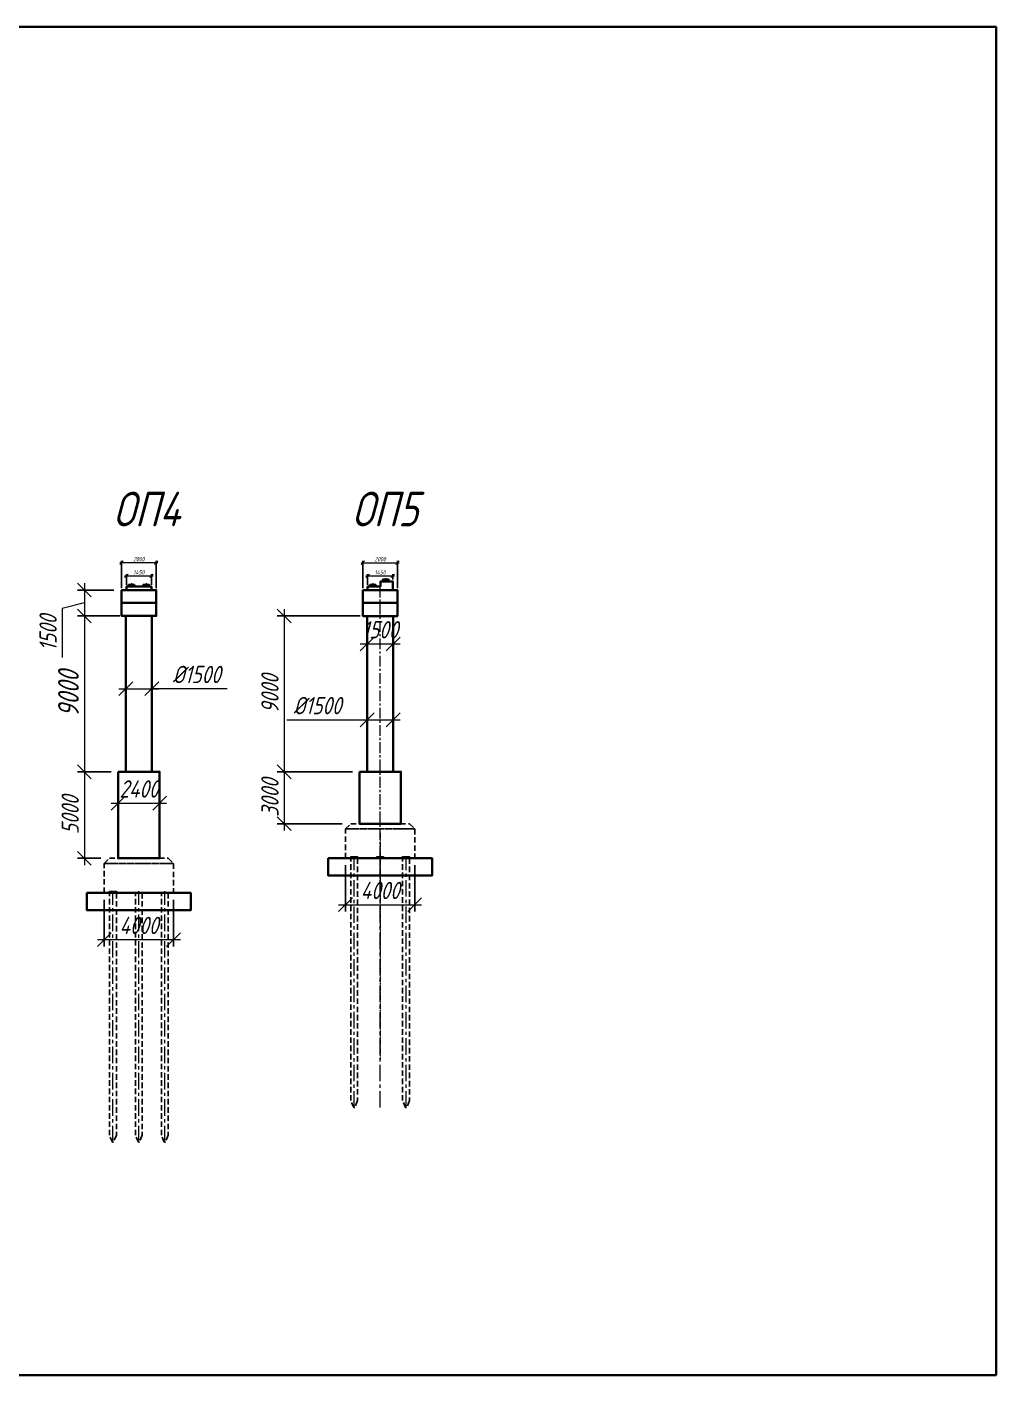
# Model space of a CAD drawing. Header units: millimetres. Extents: x 263685 to 14136308, y -2404013 to 2433772.
# Drawn here: x 6610532 to 6666552, y 129740 to 207624 of the extents above; entities that cross this region are included whole.
import ezdxf

# ---------------------------------------------------------------- set-up
doc = ezdxf.new("R2010")
doc.units = ezdxf.units.MM
for name, pattern in [('CENTER', [50.8, 31.75, -6.35, 6.35, -6.35]), ('невидимая', [9.525, 6.35, -3.175]), ('осевая', [2, 1.25, -0.25, 0.25, -0.25]), ('Штриховая', [3, 2, -1])]:
    doc.linetypes.add(name, pattern=pattern)
for name, color, linetype, lineweight in [('!!ТЕКСТ', 3, 'Continuous', 20), ('1-Бетон', 106, 'Continuous', 35), ('1-Оси', 1, 'CENTER', 20), ('ИС_Ось', 3, 'осевая', 18), ('ИС_ПС_Невид', 4, 'Штриховая', 18), ('ИС_Размер', 3, 'Continuous', 18)]:
    doc.layers.add(name, color=color, linetype=linetype, lineweight=lineweight)
doc.layers.add('ИС_Невидимая', color=4, linetype='невидимая')
doc.styles.add('0', font='isocpeur.ttf', dxfattribs={"width": 0.8, "oblique": 15})
doc.styles.add('ISOCPEUR', font='isocpeur.ttf', dxfattribs={"width": 0.8, "oblique": 15, "height": 2.5})
doc.dimstyles.new('М100', dxfattribs={"dimscale": 100, "dimtxt": 2.5, "dimasz": 2, "dimexe": 1, "dimexo": 1, "dimgap": 0.8, "dimtad": 1, "dimdec": 0, "dimzin": 0, "dimdsep": 46, "dimtxsty": '0', "dimblk": 'OBLIQUE', "dimcen": 0.09, "dimdle": 1, "dimclrd": 256, "dimclre": 256, "dimclrt": 256, "dimadec": 4, "dimazin": 0, "dimtfac": 1, "dimtdec": 0, "dimtmove": 1, "dimatfit": 2, "dimfxl": 1, "dimtolj": 1, "dimtzin": 0, "dimlwd": -1, "dimarcsym": 0})
doc.dimstyles.new('М400нов', dxfattribs={"dimscale": 400, "dimtxt": 2.5, "dimasz": 2, "dimexe": 1, "dimexo": 1, "dimgap": 0.8, "dimtad": 1, "dimdec": 0, "dimzin": 0, "dimdsep": 46, "dimtxsty": '0', "dimblk": 'OBLIQUE', "dimcen": 0.09, "dimdle": 1, "dimclrd": 256, "dimclre": 256, "dimclrt": 256, "dimadec": 4, "dimazin": 0, "dimtfac": 1, "dimtdec": 0, "dimtmove": 1, "dimatfit": 2, "dimfxl": 1, "dimtolj": 1, "dimtzin": 0, "dimlwd": -1, "dimarcsym": 0})

# ---------------------------------------------------------------- blocks, each defined once
blk = doc.blocks.new('_OBLIQUE')
at = {"color": 0, "linetype": 'ByBlock', "lineweight": -2}
blk.add_line((0.5, 0.5), (-0.5, -0.5), dxfattribs=at)
blk = doc.blocks.new('*D794')
at = {"layer": 'Defpoints', "color": 0, "linetype": 'Continuous', "transparency": 16777216}
for p in [(6616302, 173594), (6613851, 164594), (6615801, 164594)]:
    blk.add_point(p, dxfattribs=at)
at = {"layer": 'ИС_Размер', "transparency": 16777216}
blk.add_line((6613851, 173994), (6613851, 164194), dxfattribs=at)
at = {"layer": 'ИС_Размер', "lineweight": -2, "transparency": 16777216}
for p, q in [((6615902, 173594), (6613451, 173594)), ((6615401, 164594), (6613451, 164594))]:
    blk.add_line(p, q, dxfattribs=at)
at = {"layer": 'ИС_Размер', "linetype": 'Continuous', "transparency": 16777216, "xscale": 800, "yscale": 800, "zscale": 800}
for p, rotation in [((6613851, 173594), 90), ((6613851, 164594), 270)]:
    blk.add_blockref('_OBLIQUE', p, dxfattribs=dict(at, rotation=rotation))
at = {"layer": 'ИС_Размер', "linetype": 'Continuous', "transparency": 16777216, "insert": (6612931, 169094), "char_height": 1000, "attachment_point": 5, "rotation": 90, "style": '0'}
blk.add_mtext('\\A1;{\\H1.2x;9000}', dxfattribs=at)
blk = doc.blocks.new('*D724')
at = {"layer": 'Defpoints', "color": 0, "linetype": 'Continuous', "transparency": 16777216}
for p in [(6615801, 164594), (6613851, 159594), (6615202, 159594)]:
    blk.add_point(p, dxfattribs=at)
at = {"layer": 'ИС_Размер', "lineweight": -2, "transparency": 16777216}
for p, q in [((6615401, 164594), (6613451, 164594)), ((6614802, 159594), (6613451, 159594))]:
    blk.add_line(p, q, dxfattribs=at)
at = {"layer": 'ИС_Размер', "transparency": 16777216}
blk.add_line((6613851, 164994), (6613851, 159194), dxfattribs=at)
at = {"layer": 'ИС_Размер', "linetype": 'Continuous', "transparency": 16777216, "xscale": 800, "yscale": 800, "zscale": 800}
for p, rotation in [((6613851, 164594), 90), ((6613851, 159594), 270)]:
    blk.add_blockref('_OBLIQUE', p, dxfattribs=dict(at, rotation=rotation))
at = {"layer": 'ИС_Размер', "linetype": 'Continuous', "transparency": 16777216, "insert": (6613031, 162094), "char_height": 1000, "attachment_point": 5, "rotation": 90, "style": '0'}
blk.add_mtext('\\A1;5000', dxfattribs=at)
blk = doc.blocks.new('*D725')
at = {"layer": 'Defpoints', "color": 0, "linetype": 'Continuous', "transparency": 16777216}
for p in [(6617751, 169394), (6616251, 167651, 5778), (6617751, 167594, 5778)]:
    blk.add_point(p, dxfattribs=at)
at = {"layer": 'ИС_Размер', "lineweight": -2, "transparency": 16777216}
for p, q in [((6616251, 168051), (6616251, 169794)), ((6617751, 167994), (6617751, 169794))]:
    blk.add_line(p, q, dxfattribs=at)
at = {"layer": 'ИС_Размер', "transparency": 16777216}
for p, q in [((6615851, 169394), (6618151, 169394)), ((6622115, 169394), (6617751, 169394))]:
    blk.add_line(p, q, dxfattribs=at)
at = {"layer": 'ИС_Размер', "linetype": 'Continuous', "transparency": 16777216, "xscale": 800, "yscale": 800, "zscale": 800, "rotation": 180}
blk.add_blockref('_OBLIQUE', (6616251, 169394), dxfattribs=at)
at = {"layer": 'ИС_Размер', "linetype": 'Continuous', "transparency": 16777216, "xscale": 800, "yscale": 800, "zscale": 800}
blk.add_blockref('_OBLIQUE', (6617751, 169394), dxfattribs=at)
at = {"layer": 'ИС_Размер', "linetype": 'Continuous', "transparency": 16777216, "insert": (6620341, 170214), "char_height": 1000, "attachment_point": 5, "style": '0'}
blk.add_mtext('\\A1;%%C1500', dxfattribs=at)
blk = doc.blocks.new('*D726')
at = {"layer": 'Defpoints', "color": 0, "linetype": 'Continuous', "transparency": 16777216}
for p in [(6615801, 163179), (6618201, 163248), (6618201, 162779)]:
    blk.add_point(p, dxfattribs=at)
at = {"layer": 'ИС_Размер', "transparency": 16777216}
blk.add_line((6615401, 162779), (6618601, 162779), dxfattribs=at)
at = {"layer": 'ИС_Размер', "lineweight": -2, "transparency": 16777216}
for p, q in [((6615801, 162779), (6615801, 162379)), ((6618201, 162848), (6618201, 162379))]:
    blk.add_line(p, q, dxfattribs=at)
at = {"layer": 'ИС_Размер', "linetype": 'Continuous', "transparency": 16777216, "xscale": 800, "yscale": 800, "zscale": 800, "rotation": 180}
blk.add_blockref('_OBLIQUE', (6615801, 162779), dxfattribs=at)
at = {"layer": 'ИС_Размер', "linetype": 'Continuous', "transparency": 16777216, "xscale": 800, "yscale": 800, "zscale": 800}
blk.add_blockref('_OBLIQUE', (6618201, 162779), dxfattribs=at)
at = {"layer": 'ИС_Размер', "linetype": 'Continuous', "transparency": 16777216, "insert": (6617002, 163599), "char_height": 1000, "attachment_point": 5, "style": '0'}
blk.add_mtext('\\A1;2400', dxfattribs=at)
blk = doc.blocks.new('*D727')
at = {"layer": 'Defpoints', "color": 0, "linetype": 'Continuous', "transparency": 16777216}
for p in [(6615951, 175094), (6613851, 173594), (6616251, 173594)]:
    blk.add_point(p, dxfattribs=at)
at = {"layer": 'ИС_Размер', "transparency": 16777216}
for p, q in [((6613851, 175494), (6613851, 173194)), ((6613851, 174344), (6612574, 174024)), ((6612574, 174024), (6612574, 171196))]:
    blk.add_line(p, q, dxfattribs=at)
at = {"layer": 'ИС_Размер', "lineweight": -2, "transparency": 16777216}
for p, q in [((6615551, 175094), (6613451, 175094)), ((6615851, 173594), (6613451, 173594))]:
    blk.add_line(p, q, dxfattribs=at)
at = {"layer": 'ИС_Размер', "linetype": 'Continuous', "transparency": 16777216, "xscale": 800, "yscale": 800, "zscale": 800}
for p, rotation in [((6613851, 175094), 90), ((6613851, 173594), 270)]:
    blk.add_blockref('_OBLIQUE', p, dxfattribs=dict(at, rotation=rotation))
at = {"layer": 'ИС_Размер', "linetype": 'Continuous', "transparency": 16777216, "insert": (6611754, 172610), "char_height": 1000, "attachment_point": 5, "rotation": 90, "style": '0'}
blk.add_mtext('\\A1;1500', dxfattribs=at)
blk = doc.blocks.new('*D728')
at = {"layer": 'Defpoints', "color": 0, "linetype": 'Continuous', "transparency": 16777216}
for p in [(6615002, 157594), (6619002, 157594), (6619002, 154895)]:
    blk.add_point(p, dxfattribs=at)
at = {"layer": 'ИС_Размер', "lineweight": -2, "transparency": 16777216}
for p, q in [((6615002, 157194), (6615002, 154495)), ((6619002, 157194), (6619002, 154495))]:
    blk.add_line(p, q, dxfattribs=at)
at = {"layer": 'ИС_Размер', "transparency": 16777216}
blk.add_line((6614602, 154895), (6619402, 154895), dxfattribs=at)
at = {"layer": 'ИС_Размер', "linetype": 'Continuous', "transparency": 16777216, "xscale": 800, "yscale": 800, "zscale": 800, "rotation": 180}
blk.add_blockref('_OBLIQUE', (6615002, 154895), dxfattribs=at)
at = {"layer": 'ИС_Размер', "linetype": 'Continuous', "transparency": 16777216, "xscale": 800, "yscale": 800, "zscale": 800}
blk.add_blockref('_OBLIQUE', (6619002, 154895), dxfattribs=at)
at = {"layer": 'ИС_Размер', "linetype": 'Continuous', "transparency": 16777216, "insert": (6617002, 155715), "char_height": 1000, "attachment_point": 5, "style": '0'}
blk.add_mtext('\\A1;4000', dxfattribs=at)
blk = doc.blocks.new('*D729')
at = {"layer": 'Defpoints', "color": 0, "linetype": 'Continuous', "transparency": 16777216}
for p in [(6630199, 167594, 5778), (6631699, 167594, 5778), (6631699, 167594)]:
    blk.add_point(p, dxfattribs=at)
at = {"layer": 'ИС_Размер', "transparency": 16777216}
for p, q in [((6625547, 167594), (6630199, 167594)), ((6629799, 167594), (6632099, 167594))]:
    blk.add_line(p, q, dxfattribs=at)
at = {"layer": 'ИС_Размер', "lineweight": -2, "transparency": 16777216}
blk.add_line((6631699, 167994), (6631699, 167994), dxfattribs=at)
at = {"layer": 'ИС_Размер', "linetype": 'Continuous', "transparency": 16777216, "xscale": 800, "yscale": 800, "zscale": 800, "rotation": 180}
blk.add_blockref('_OBLIQUE', (6630199, 167594), dxfattribs=at)
at = {"layer": 'ИС_Размер', "linetype": 'Continuous', "transparency": 16777216, "xscale": 800, "yscale": 800, "zscale": 800}
blk.add_blockref('_OBLIQUE', (6631699, 167594), dxfattribs=at)
at = {"layer": 'ИС_Размер', "linetype": 'Continuous', "transparency": 16777216, "insert": (6627321, 168414), "char_height": 1000, "attachment_point": 5, "style": '0'}
blk.add_mtext('\\A1;%%C1500', dxfattribs=at)
blk = doc.blocks.new('*D730')
at = {"layer": 'Defpoints', "color": 0, "linetype": 'Continuous', "transparency": 16777216}
for p in [(6630198, 173594, 5778), (6631698, 173594, 5778), (6631698, 171976)]:
    blk.add_point(p, dxfattribs=at)
at = {"layer": 'ИС_Размер', "lineweight": -2, "transparency": 16777216}
for p, q in [((6630198, 173194), (6630198, 171576)), ((6631698, 173194), (6631698, 171576))]:
    blk.add_line(p, q, dxfattribs=at)
at = {"layer": 'ИС_Размер', "transparency": 16777216}
blk.add_line((6629798, 171976), (6632098, 171976), dxfattribs=at)
at = {"layer": 'ИС_Размер', "linetype": 'Continuous', "transparency": 16777216, "xscale": 800, "yscale": 800, "zscale": 800, "rotation": 180}
blk.add_blockref('_OBLIQUE', (6630198, 171976), dxfattribs=at)
at = {"layer": 'ИС_Размер', "linetype": 'Continuous', "transparency": 16777216, "xscale": 800, "yscale": 800, "zscale": 800}
blk.add_blockref('_OBLIQUE', (6631698, 171976), dxfattribs=at)
at = {"layer": 'ИС_Размер', "linetype": 'Continuous', "transparency": 16777216, "insert": (6630948, 172796), "char_height": 1000, "attachment_point": 5, "style": '0'}
blk.add_mtext('\\A1;1500', dxfattribs=at)
blk = doc.blocks.new('*D731')
at = {"layer": 'Defpoints', "color": 0, "linetype": 'Continuous', "transparency": 16777216}
for p in [(6630198, 173594), (6625399, 164594), (6629747, 164594)]:
    blk.add_point(p, dxfattribs=at)
at = {"layer": 'ИС_Размер', "transparency": 16777216}
blk.add_line((6625399, 173994), (6625399, 164194), dxfattribs=at)
at = {"layer": 'ИС_Размер', "lineweight": -2, "transparency": 16777216}
for p, q in [((6629798, 173594), (6624999, 173594)), ((6629347, 164594), (6624999, 164594))]:
    blk.add_line(p, q, dxfattribs=at)
at = {"layer": 'ИС_Размер', "linetype": 'Continuous', "transparency": 16777216, "xscale": 800, "yscale": 800, "zscale": 800}
for p, rotation in [((6625399, 173594), 90), ((6625399, 164594), 270)]:
    blk.add_blockref('_OBLIQUE', p, dxfattribs=dict(at, rotation=rotation))
at = {"layer": 'ИС_Размер', "linetype": 'Continuous', "transparency": 16777216, "insert": (6624579, 169094), "char_height": 1000, "attachment_point": 5, "rotation": 90, "style": '0'}
blk.add_mtext('\\A1;9000', dxfattribs=at)
blk = doc.blocks.new('*D732')
at = {"layer": 'Defpoints', "color": 0, "linetype": 'Continuous', "transparency": 16777216}
for p in [(6628948, 159594), (6632948, 159594), (6632948, 156915)]:
    blk.add_point(p, dxfattribs=at)
at = {"layer": 'ИС_Размер', "lineweight": -2, "transparency": 16777216}
for p, q in [((6628948, 159194), (6628948, 156515)), ((6632948, 159194), (6632948, 156515))]:
    blk.add_line(p, q, dxfattribs=at)
at = {"layer": 'ИС_Размер', "transparency": 16777216}
blk.add_line((6628548, 156915), (6633348, 156915), dxfattribs=at)
at = {"layer": 'ИС_Размер', "linetype": 'Continuous', "transparency": 16777216, "xscale": 800, "yscale": 800, "zscale": 800, "rotation": 180}
blk.add_blockref('_OBLIQUE', (6628948, 156915), dxfattribs=at)
at = {"layer": 'ИС_Размер', "linetype": 'Continuous', "transparency": 16777216, "xscale": 800, "yscale": 800, "zscale": 800}
blk.add_blockref('_OBLIQUE', (6632948, 156915), dxfattribs=at)
at = {"layer": 'ИС_Размер', "linetype": 'Continuous', "transparency": 16777216, "insert": (6630948, 157735), "char_height": 1000, "attachment_point": 5, "style": '0'}
blk.add_mtext('\\A1;4000', dxfattribs=at)
blk = doc.blocks.new('*D733')
at = {"layer": 'Defpoints', "color": 0, "linetype": 'Continuous', "transparency": 16777216}
for p in [(6629747, 164594), (6625399, 161594), (6629148, 161594)]:
    blk.add_point(p, dxfattribs=at)
at = {"layer": 'ИС_Размер', "lineweight": -2, "transparency": 16777216}
for p, q in [((6629347, 164594), (6624999, 164594)), ((6628748, 161594), (6624999, 161594))]:
    blk.add_line(p, q, dxfattribs=at)
at = {"layer": 'ИС_Размер', "transparency": 16777216}
blk.add_line((6625399, 164994), (6625399, 161194), dxfattribs=at)
at = {"layer": 'ИС_Размер', "linetype": 'Continuous', "transparency": 16777216, "xscale": 800, "yscale": 800, "zscale": 800}
for p, rotation in [((6625399, 164594), 90), ((6625399, 161594), 270)]:
    blk.add_blockref('_OBLIQUE', p, dxfattribs=dict(at, rotation=rotation))
at = {"layer": 'ИС_Размер', "linetype": 'Continuous', "transparency": 16777216, "insert": (6624579, 163094), "char_height": 1000, "attachment_point": 5, "rotation": 90, "style": '0'}
blk.add_mtext('\\A1;3000', dxfattribs=at)
blk = doc.blocks.new('*D741')
at = {"layer": 'Defpoints', "color": 0, "linetype": 'Continuous', "transparency": 16777216}
for p in [(6618002, 176675), (6616002, 175094), (6618002, 175094)]:
    blk.add_point(p, dxfattribs=at)
at = {"layer": 'ИС_Размер', "transparency": 16777216}
blk.add_line((6615902, 176675), (6618102, 176675), dxfattribs=at)
at = {"layer": 'ИС_Размер', "lineweight": -2, "transparency": 16777216}
for p, q in [((6616002, 175194), (6616002, 176775)), ((6618002, 175194), (6618002, 176775))]:
    blk.add_line(p, q, dxfattribs=at)
at = {"layer": 'ИС_Размер', "linetype": 'Continuous', "transparency": 16777216, "xscale": 200, "yscale": 200, "zscale": 200, "rotation": 180}
blk.add_blockref('_OBLIQUE', (6616002, 176675), dxfattribs=at)
at = {"layer": 'ИС_Размер', "linetype": 'Continuous', "transparency": 16777216, "xscale": 200, "yscale": 200, "zscale": 200}
blk.add_blockref('_OBLIQUE', (6618002, 176675), dxfattribs=at)
at = {"layer": 'ИС_Размер', "linetype": 'Continuous', "transparency": 16777216, "insert": (6617002, 176880), "char_height": 250, "attachment_point": 5, "style": '0'}
blk.add_mtext('\\A1;2000', dxfattribs=at)
blk = doc.blocks.new('*D742')
at = {"layer": 'Defpoints', "color": 0, "linetype": 'Continuous', "transparency": 16777216}
for p in [(6616278, 175295), (6617728, 175911), (6617728, 175295)]:
    blk.add_point(p, dxfattribs=at)
at = {"layer": 'ИС_Размер', "transparency": 16777216}
blk.add_line((6616178, 175911), (6617828, 175911), dxfattribs=at)
at = {"layer": 'ИС_Размер', "lineweight": -2, "transparency": 16777216}
for p, q in [((6616278, 175395), (6616278, 176011)), ((6617728, 175395), (6617728, 176011))]:
    blk.add_line(p, q, dxfattribs=at)
at = {"layer": 'ИС_Размер', "linetype": 'Continuous', "transparency": 16777216, "xscale": 200, "yscale": 200, "zscale": 200, "rotation": 180}
blk.add_blockref('_OBLIQUE', (6616278, 175911), dxfattribs=at)
at = {"layer": 'ИС_Размер', "linetype": 'Continuous', "transparency": 16777216, "xscale": 200, "yscale": 200, "zscale": 200}
blk.add_blockref('_OBLIQUE', (6617728, 175911), dxfattribs=at)
at = {"layer": 'ИС_Размер', "linetype": 'Continuous', "transparency": 16777216, "insert": (6617003, 176116), "char_height": 250, "attachment_point": 5, "style": '0'}
blk.add_mtext('\\A1;1450', dxfattribs=at)
blk = doc.blocks.new('*D743')
at = {"layer": 'Defpoints', "color": 0, "linetype": 'Continuous', "transparency": 16777216}
for p in [(6631948, 176673), (6629948, 175093), (6631948, 175093)]:
    blk.add_point(p, dxfattribs=at)
at = {"layer": 'ИС_Размер', "transparency": 16777216}
blk.add_line((6629848, 176673), (6632048, 176673), dxfattribs=at)
at = {"layer": 'ИС_Размер', "lineweight": -2, "transparency": 16777216}
for p, q in [((6629948, 175193), (6629948, 176773)), ((6631948, 175193), (6631948, 176773))]:
    blk.add_line(p, q, dxfattribs=at)
at = {"layer": 'ИС_Размер', "linetype": 'Continuous', "transparency": 16777216, "xscale": 200, "yscale": 200, "zscale": 200, "rotation": 180}
blk.add_blockref('_OBLIQUE', (6629948, 176673), dxfattribs=at)
at = {"layer": 'ИС_Размер', "linetype": 'Continuous', "transparency": 16777216, "xscale": 200, "yscale": 200, "zscale": 200}
blk.add_blockref('_OBLIQUE', (6631948, 176673), dxfattribs=at)
at = {"layer": 'ИС_Размер', "linetype": 'Continuous', "transparency": 16777216, "insert": (6630948, 176878), "char_height": 250, "attachment_point": 5, "style": '0'}
blk.add_mtext('\\A1;2000', dxfattribs=at)
blk = doc.blocks.new('*D744')
at = {"layer": 'Defpoints', "color": 0, "linetype": 'Continuous', "transparency": 16777216}
for p in [(6630224, 175293), (6631674, 175909), (6631674, 175594)]:
    blk.add_point(p, dxfattribs=at)
at = {"layer": 'ИС_Размер', "transparency": 16777216}
blk.add_line((6630124, 175909), (6631774, 175909), dxfattribs=at)
at = {"layer": 'ИС_Размер', "lineweight": -2, "transparency": 16777216}
for p, q in [((6630224, 175393), (6630224, 176009)), ((6631674, 175694), (6631674, 176009))]:
    blk.add_line(p, q, dxfattribs=at)
at = {"layer": 'ИС_Размер', "linetype": 'Continuous', "transparency": 16777216, "xscale": 200, "yscale": 200, "zscale": 200, "rotation": 180}
blk.add_blockref('_OBLIQUE', (6630224, 175909), dxfattribs=at)
at = {"layer": 'ИС_Размер', "linetype": 'Continuous', "transparency": 16777216, "xscale": 200, "yscale": 200, "zscale": 200}
blk.add_blockref('_OBLIQUE', (6631674, 175909), dxfattribs=at)
at = {"layer": 'ИС_Размер', "linetype": 'Continuous', "transparency": 16777216, "insert": (6630949, 176114), "char_height": 250, "attachment_point": 5, "style": '0'}
blk.add_mtext('\\A1;1450', dxfattribs=at)

msp = doc.modelspace()

# ---------------------------------------------------------------- linework, layer by layer
at = {"layer": '1-Бетон'}
for points in [[(6616278.0918, 175094.4086), (6617728.058, 175094.4086), (6617728.0709, 175294.9266), (6616278.0789, 175294.9266)], [(6616407.7815, 175372.9266), (6616747.7815, 175372.9266), (6616747.7815, 175392.9266), (6616407.7815, 175392.9266)], [(6616427.7815, 175294.9266), (6616727.7815, 175294.9266), (6616727.7815, 175372.9266), (6616427.7815, 175372.9266)], [(6617257.8073, 175372.9273), (6617597.8073, 175372.9273), (6617597.8073, 175392.9273), (6617257.8073, 175392.9273)], [(6617277.8073, 175294.9273), (6617577.8073, 175294.9273), (6617577.8073, 175372.9273), (6617277.8073, 175372.9273)], [(6630353.204, 175372.9266), (6630693.204, 175372.9266), (6630693.204, 175392.9266), (6630353.204, 175392.9266)], [(6630373.204, 175294.9266), (6630673.204, 175294.9266), (6630673.204, 175372.9266), (6630373.204, 175372.9266)], [(6631102.9697, 175673.9579), (6631442.9697, 175673.9579), (6631442.9697, 175693.9579), (6631102.9697, 175693.9579)], [(6631122.9697, 175673.9579), (6631422.9697, 175673.9579), (6631422.9697, 175594.3795), (6631122.9697, 175594.3795)], [(6616001.7261, 175094.4086), (6618001.7921, 175094.4086), (6618001.7921, 173594.4086), (6616001.7261, 173594.4086)], [(6629948.3894, 175092.6422), (6631948.4555, 175092.6422), (6631948.4555, 173592.6422), (6629948.3894, 173592.6422)], [(6615801.1614, 164594.4087), (6618201.1614, 164594.4087), (6618200.6459, 159594.4086), (6615800.6459, 159594.4086)], [(6629747.2963, 164594.4087), (6632147.2963, 164594.4087), (6632146.7807, 161594.4086), (6629746.7807, 161594.4086)]]:
    msp.add_lwpolyline(points, close=True, dxfattribs=at)
for points in [[(6630973.2298, 175294.9266), (6630223.5014, 175294.9266), (6630223.5143, 175094.4086), (6631573.4805, 175094.4086), (6631674.0659, 175092.6422)], [(6631674.0659, 175092.6422), (6631674.0659, 175594.3795), (6630972.8378, 175594.3795), (6630973.2298, 175294.9266)], [(6616001.7261, 174344.4086), (6618001.7921, 174344.4086)], [(6629948.4456, 174344.4086), (6631948.4456, 174344.4086)], [(6617750.9157, 173594.4086), (6617751.1614, 164594.4087), (6616251.1614, 164594.4087), (6616250.9157, 173594.4086)], [(6631698.4456, 173594.4086), (6631697.894, 164594.4087), (6630197.894, 164594.4087), (6630198.4456, 173594.4086)]]:
    msp.add_lwpolyline(points, dxfattribs=at)
at = {"layer": '1-Бетон', "color": 5}
for points in [[(6627947.0908, 159594.4086), (6633947.1773, 159594.4086), (6633947.1773, 158594.4086), (6627947.0908, 158594.4086)], [(6614001.0578, 157594.4086), (6620001.1442, 157594.4086), (6620001.1442, 156594.4086), (6614001.0578, 156594.4086)]]:
    msp.add_lwpolyline(points, close=True, dxfattribs=at)
at = {"layer": '1-Оси', "ltscale": 30, "transparency": 33554687}
for points in [[(6629448.3312, 145194.4086), (6629448.3312, 159702.7251)], [(6630948.3312, 145194.4086), (6630948.3312, 159702.7251)], [(6632448.3312, 145194.4086), (6632448.3312, 159702.7251)], [(6615501.7591, 143194.4086), (6615501.7591, 157702.7251)], [(6617001.7591, 143194.4086), (6617001.7591, 157702.7251)], [(6618501.7591, 143194.4086), (6618501.7591, 157702.7251)]]:
    msp.add_lwpolyline(points, dxfattribs=at)
at = {"layer": 'ИС_Невидимая', "ltscale": 50}
for points in [[(6632947.9071, 161292.6109), (6628947.9071, 161292.6147), (6629247.8939, 161592.6109), (6632648.4278, 161592.6139)], [(6632947.982, 159592.6109), (6628947.982, 159592.6109), (6628947.9071, 161292.6147), (6632947.9071, 161292.6109)], [(6619001.5054, 159294.4071), (6615001.5054, 159294.4108), (6615301.4922, 159594.4071), (6618702.026, 159594.4101)], [(6619001.5802, 157594.4071), (6615001.5802, 157594.4071), (6615001.5054, 159294.4108), (6619001.5054, 159294.4071)]]:
    msp.add_lwpolyline(points, close=True, dxfattribs=at)
for points in [[(6629648.3312, 159594.4086), (6629648.3312, 145594.4086), (6629478.3312, 145194.4086), (6629418.3312, 145194.4086), (6629248.3312, 145594.4086), (6629248.3312, 159594.4086)], [(6632648.3312, 159594.4086), (6632648.3312, 145594.4086), (6632478.3312, 145194.4086), (6632418.3312, 145194.4086), (6632248.3312, 145594.4086), (6632248.3312, 159594.4086)], [(6615701.7591, 157594.4086), (6615701.7591, 143594.4086), (6615531.7591, 143194.4086), (6615471.7591, 143194.4086), (6615301.7591, 143594.4086), (6615301.7591, 157594.4086)], [(6617201.7591, 157594.4086), (6617201.7591, 143594.4086), (6617031.7591, 143194.4086), (6616971.7591, 143194.4086), (6616801.7591, 143594.4086), (6616801.7591, 157594.4086)], [(6618701.7591, 157594.4086), (6618701.7591, 143594.4086), (6618531.7591, 143194.4086), (6618471.7591, 143194.4086), (6618301.7591, 143594.4086), (6618301.7591, 157594.4086)]]:
    msp.add_lwpolyline(points, dxfattribs=at)
at = {"layer": 'ИС_Ось'}
for points in [[(6616577.6532, 175493.0691), (6616577.6532, 175287.8749)], [(6617427.679, 175492.81), (6617427.679, 175287.6157)], [(6630523.0757, 175493.0691), (6630523.0757, 175287.8749)]]:
    msp.add_lwpolyline(points, dxfattribs=at)
at = {"layer": 'ИС_Ось', "ltscale": 500}
msp.add_lwpolyline([(6630947.7211, 157669.9708), (6630948.4974, 175294.9266)], dxfattribs=at)
at = {"layer": 'ИС_Ось', "ltscale": 10}
for points in [[(6631273.2298, 175777.9992), (6631273.2298, 175654.7146)], [(6630948.4653, 161067.4742), (6630948.0849, 147967.4647)]]:
    msp.add_lwpolyline(points, dxfattribs=at)
at = {"layer": 'ИС_ПС_Невид', "ltscale": 1200}
for points in [[(6629248.3312, 159594.4086), (6629248.3253, 159702.7251), (6629648.3312, 159702.7251), (6629648.4034, 159594.5421)], [(6630748.3312, 159594.4086), (6630748.3253, 159702.7251), (6631148.3312, 159702.7251), (6631148.4034, 159594.5421)], [(6632248.3312, 159594.4086), (6632248.3253, 159702.7251), (6632648.3312, 159702.7251), (6632648.4034, 159594.5421)], [(6615301.7591, 157594.4086), (6615301.7532, 157702.7251), (6615701.7591, 157702.7251), (6615701.8313, 157594.5421)]]:
    msp.add_lwpolyline(points, dxfattribs=at)

# ---------------------------------------------------------------- texts
at = {"layer": '!!ТЕКСТ', "color": 1, "char_height": 2000, "width": 5568.527853, "attachment_point": 5, "style": 'ISOCPEUR', "bg_fill": 2}
for s, insert in [('ОП4', (6617447.6263, 179771.2212)), ('ОП5', (6631230.5974, 179771.2212))]:
    msp.add_mtext(s, dxfattribs=dict(at, insert=insert))

# ---------------------------------------------------------------- dimensions: what is measured, and where the dimension line sits
at = {"layer": 'ИС_Размер', "linetype": 'Continuous'}
for base, p1, p2, dimstyle, picture, middle in [((6618001.7921, 176675.2417), (6616001.7261, 175094.4086), (6618001.7921, 175094.4086), 'М100', '*D741', (6617001.7591, 176880.2417)), ((6631948.4555, 176673.4753), (6629948.3894, 175092.6422), (6631948.4555, 175092.6422), 'М100', '*D743', (6630948.4224, 176878.4753)), ((6617727.5986, 175911.0414), (6616277.6065, 175294.9266), (6617727.5986, 175294.9266), 'М100', '*D742', (6617002.6025, 176116.0414)), ((6631674.0659, 175909.2751), (6630224.2698, 175293.1602), (6631674.0659, 175594.3795), 'М100', '*D744', (6630949.1679, 176114.2751)), ((6632948.3586, 156914.5199), (6628948.3312, 159594.4086), (6632948.3586, 159594.3703), 'М400нов', '*D732', (6630948.3449, 157734.5199)), ((6619001.7865, 154894.6899), (6615001.7591, 157594.4086), (6619001.7865, 157594.4086), 'М400нов', '*D728', (6617001.7728, 155714.6899))]:
    dim = msp.add_linear_dim(base=base, p1=p1, p2=p2, dimstyle=dimstyle, dxfattribs=at)
    dim.commit()
    dim.dimension.update_dxf_attribs({"geometry": picture, "text_midpoint": middle})
dim = msp.add_linear_dim(base=(6613850.7159, 173594.4086), p1=(6615950.9157, 175094.4086), p2=(6616250.9157, 173594.4086), angle=90, dimstyle='М400нов', dxfattribs=at)
dim.commit()
dim.dimension.update_dxf_attribs({"geometry": '*D727', "text_midpoint": (6612574.292, 173703.7977), "dimtype": 160})
dim = msp.add_linear_dim(base=(6613850.7159, 164594.3137), p1=(6616301.6894, 173594.3667), p2=(6615801.1614, 164594.3137), angle=90, text='{\\H1.2x;<>}', dimstyle='М400нов', dxfattribs=at)
dim.commit()
dim.dimension.update_dxf_attribs({"geometry": '*D794', "text_midpoint": (6612930.7159, 169094.3402)})
for base, p1, p2, picture, middle in [((6625399.1943, 164594.4087), (6630198.4456, 173594.4211), (6629747.2963, 164594.4087), '*D731', (6624579.1943, 169094.4149)), ((6613850.7159, 159594.4086), (6615801.1614, 164594.3137), (6615201.7678, 159594.4086), '*D724', (6613030.7159, 162094.3611)), ((6625399.1943, 161594.4085), (6629747.2963, 164594.4087), (6629147.9027, 161594.4085), '*D733', (6624579.1943, 163094.4086))]:
    dim = msp.add_linear_dim(base=base, p1=p1, p2=p2, angle=90, dimstyle='М400нов', dxfattribs=at)
    dim.commit()
    dim.dimension.update_dxf_attribs({"geometry": picture, "text_midpoint": middle})
for base, p1, p2, picture, middle in [((6631698.4456, 171976.235, -5778.159), (6630198.4456, 173594.4086), (6631698.4456, 173594.3004), '*D730', (6630948.3512, 171976.235, -5778.159)), ((6618200.6093, 162778.9208), (6615800.6102, 163178.9194), (6618200.6093, 163247.7964), '*D726', (6617001.7591, 162778.9208))]:
    dim = msp.add_linear_dim(base=base, p1=p1, p2=p2, dimstyle='М400нов', dxfattribs=at)
    dim.commit()
    dim.dimension.update_dxf_attribs({"geometry": picture, "text_midpoint": middle, "dimtype": 160})
for base, p1, p2, picture, middle in [((6617750.6854, 169394.4826, -5778.159), (6616250.6879, 167650.7835), (6617750.6854, 167593.5533), '*D725', (6620341.3367, 168433.1004, -5778.159)), ((6631698.6095, 167594.4264, -5778.159), (6630198.6095, 167594.4264), (6631698.6095, 167594.3247), '*D729', (6627320.6027, 167359.4672, -5778.159))]:
    dim = msp.add_linear_dim(base=base, p1=p1, p2=p2, text='%%C<>', dimstyle='М400нов', dxfattribs=at)
    dim.commit()
    dim.dimension.update_dxf_attribs({"geometry": picture, "text_midpoint": middle, "dimtype": 160})

# ---------------------------------------------------------------- next in the draw order: linework, layer by layer
at = {"layer": '1-Бетон'}
msp.add_lwpolyline([(6454658.931, 207623.9078), (6666551.9482, 207623.9078), (6666551.9482, 129739.769), (6454658.931, 129739.769)], close=True, dxfattribs=at)

doc.saveas('drawing.dxf')
